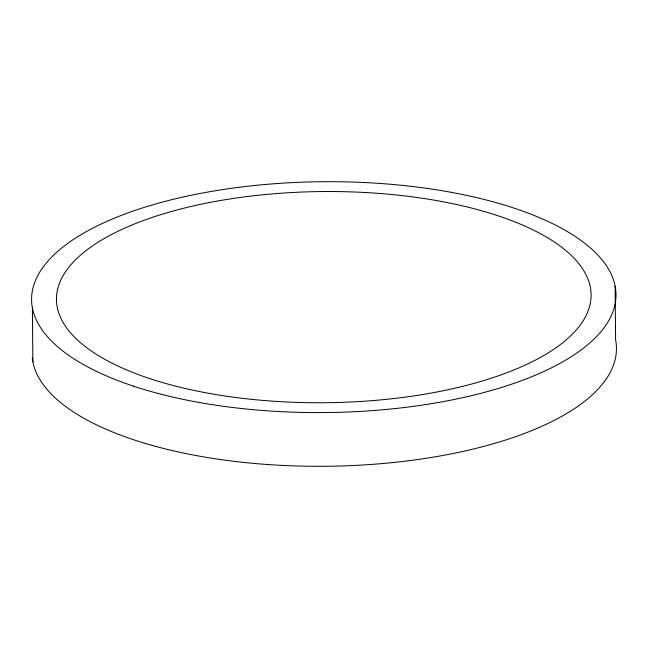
<?xml version="1.0" encoding="UTF-8"?>
<svg xmlns="http://www.w3.org/2000/svg" width="648" height="648" viewBox="0 0 648 648"><rect width="100%" height="100%" fill="white"/><g stroke="black" fill="none" stroke-linecap="round" stroke-linejoin="round"><path stroke-width="0.97" d="M615.138 286.238L615.6 339.933A292.224 115.433 -0.5 0 1 341.609 465.953A292.224 115.433 -0.5 0 1 32.279 357.907M32.4 308.067L32.862 361.762M133.48 386.143A292.224 115.433 -0.5 0 0 610.967 316.354A292.224 115.433 -0.5 0 0 226.857 188.957A292.224 115.433 -0.5 0 0 133.48 386.143M149.696 378.562A267.324 105.592 -0.5 0 0 586.497 314.717A267.324 105.592 -0.5 0 0 235.111 198.175A267.324 105.592 -0.5 0 0 149.696 378.562"/></g></svg>
